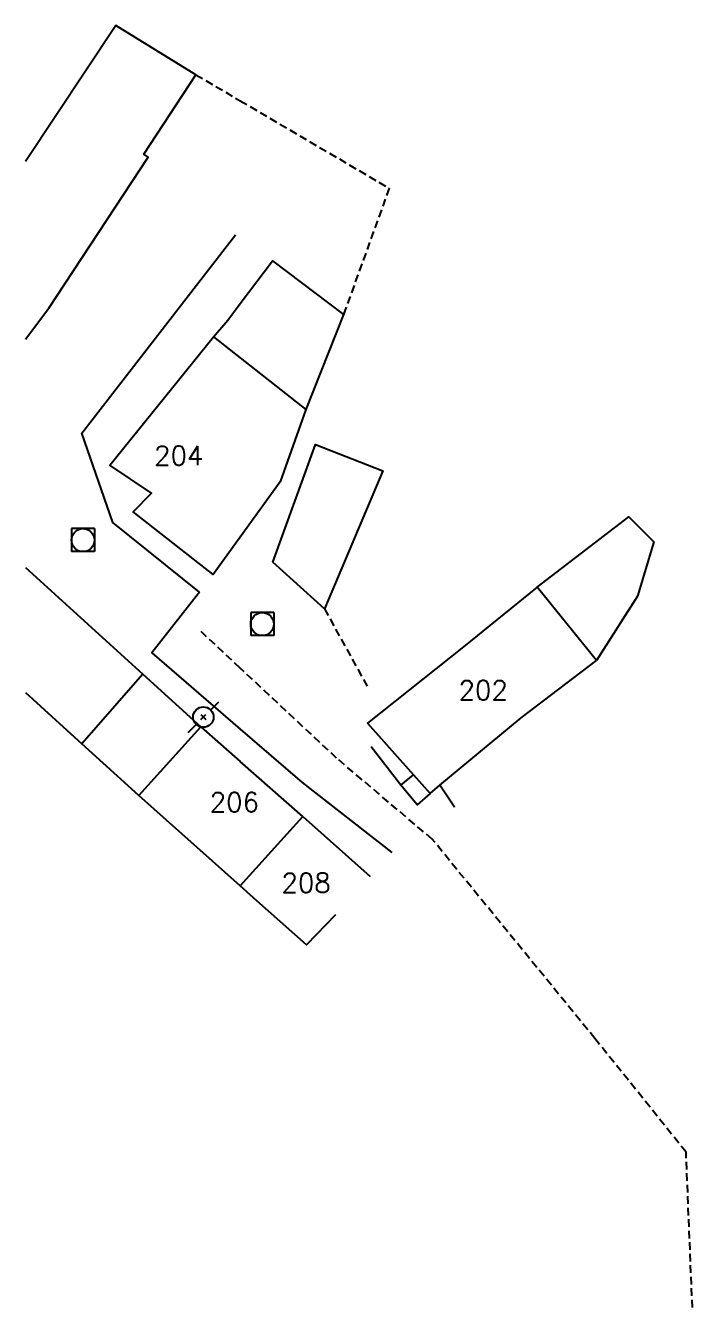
# Model space of a CAD drawing. Header units: millimetres. Extents: x 157000 to 158000, y 121000 to 122000.
# Drawn here: x 157000 to 157043.5, y 121477.7 to 121561.3 of the extents above; entities that cross this region are included whole.
import ezdxf
from ezdxf.enums import TextEntityAlignment as Align

# ---------------------------------------------------------------- set-up
doc = ezdxf.new("R2010")
doc.units = ezdxf.units.MM
doc.linetypes.add('DASHED', pattern=[0.75, 0.5, -0.25])
doc.layers.get('0').update_dxf_attribs({"linetype": 'CONTINUOUS'})
for name, color, linetype in [('W0001', 6, 'DASHED'), ('W0008', 7, 'CONTINUOUS'), ('W0017', 7, 'CONTINUOUS'), ('W0101', 7, 'CONTINUOUS'), ('W0104', 1, 'CONTINUOUS'), ('W0112', 1, 'DASHED'), ('W0420', 7, 'CONTINUOUS'), ('W0473', 7, 'CONTINUOUS'), ('W0991', 7, 'CONTINUOUS'), ('W1102', 7, 'CONTINUOUS')]:
    doc.layers.add(name, color=color, linetype=linetype)
doc.styles.get("Standard").update_dxf_attribs({"font": 'romans.shx', "width": 0.85})

# ---------------------------------------------------------------- blocks, each defined once
blk = doc.blocks.new('T473')
for p, q in [((0.500001, 0.500001), (1.000002, 1.000002)), ((-0.166667, 0.166667), (0.166667, -0.166667)), ((-0.166667, -0.166667), (0.166667, 0.166667)), ((-1.000002, -1.000002), (-0.500001, -0.500001))]:
    blk.add_line(p, q)
blk.add_ellipse((0, 0), major_axis=(0.471405, 0.471405), ratio=1, start_param=5.497787144, end_param=11.780972451)
blk = doc.blocks.new('T420')
for p, q in [((0.75, 0.75), (-0.75, 0.75)), ((-0.75, 0.75), (-0.75, -0.75)), ((0.75, 0.75), (0.75, -0.75)), ((0.75, -0.75), (-0.75, -0.75))]:
    blk.add_line(p, q)
blk.add_ellipse((0, 0), major_axis=(-0.53, 0.53), ratio=1, start_param=3.926991, end_param=10.210176)

msp = doc.modelspace()

# ---------------------------------------------------------------- linework, layer by layer
at = {"layer": 'W0001'}
for points in [[(157014, 121519.368), (157011.268, 121521.919)], [(157043.5, 121477.67), (157043.086, 121487.803), (157037.145, 121495.201), (157026.528, 121508.206), (157020.289, 121513.497), (157014, 121519.368)]]:
    msp.add_lwpolyline(points, dxfattribs=at)
at = {"layer": 'W0008'}
for points in [[(157011.338, 121524.326), (157008.234, 121520.359), (157014, 121515.387)], [(157014, 121515.387), (157018.034, 121511.909), (157023.899, 121507.335)], [(157024.469, 121511.736), (157022.55, 121514.236)], [(157027.97, 121510.289), (157027.97, 121510.289), (157027.97, 121510.289), (157027.019, 121511.725)]]:
    msp.add_lwpolyline(points, dxfattribs=at)
at = {"layer": 'W0017'}
msp.add_lwpolyline([(157011.338, 121524.326), (157005.683, 121528.864), (157003.666, 121534.685), (157013.697, 121547.63)], dxfattribs=at)
at = {"layer": 'W0101'}
for points in [[(157014, 121527.912), (157012.236, 121525.472), (157007.011, 121529.568), (157008.22, 121530.79), (157005.486, 121532.611), (157012.251, 121540.979), (157014, 121539.601)], [(157014, 121539.601), (157018.273, 121536.236), (157016.606, 121531.516), (157014, 121527.912)], [(157014, 121505.156), (157007.391, 121511.05), (157011.441, 121515.533)], [(157011.441, 121515.533), (157014, 121513.282)], [(157018.088, 121509.686), (157014, 121513.282)], [(157018.088, 121509.686), (157022.452, 121505.786), (157022.452, 121505.786)], [(157020.214, 121503.272), (157018.318, 121501.32), (157015.087, 121504.189), (157014, 121505.156)]]:
    msp.add_lwpolyline(points, dxfattribs=at)
msp.add_lwpolyline([(157037.241, 121519.865), (157033.38, 121524.652), (157028.578, 121520.758), (157022.296, 121515.768), (157025.308, 121512.405), (157026.387, 121511.198), (157027.019, 121511.725), (157032.32, 121516.114)], close=True, dxfattribs=at)
at = {"layer": 'W0104'}
for points in [[(157000, 121540.826), (157001.524, 121542.854), (157007.996, 121552.699), (157007.713, 121552.884), (157011.114, 121558.07), (157005.894, 121561.276), (157000, 121552.412)], [(157014, 121543.145), (157016.11, 121545.933), (157020.744, 121542.437), (157018.273, 121536.236)], [(157012.251, 121540.979), (157013.183, 121542.065), (157014, 121543.145)], [(157033.38, 121524.652), (157039.362, 121529.227), (157040.991, 121527.599), (157039.929, 121524.05), (157037.241, 121519.865)], [(157000, 121525.941), (157007.65, 121518.982)], [(157007.65, 121518.982), (157003.663, 121514.439)], [(157007.65, 121518.982), (157011.441, 121515.533)], [(157000, 121517.777), (157003.663, 121514.439)], [(157007.391, 121511.05), (157003.663, 121514.439)], [(157026.387, 121511.198), (157025.54, 121510.455), (157024.469, 121511.736), (157025.308, 121512.405)]]:
    msp.add_lwpolyline(points, dxfattribs=at)
msp.add_lwpolyline([(157016.132, 121526.279), (157018.905, 121533.951), (157023.307, 121532.234), (157019.5, 121523.23)], close=True, dxfattribs=at)
at = {"layer": 'W0112'}
for points in [[(157011.114, 121558.07), (157014, 121556.375)], [(157014, 121556.375), (157023.72, 121550.667), (157020.744, 121542.437)], [(157019.5, 121523.23), (157022.307, 121518.144)]]:
    msp.add_lwpolyline(points, dxfattribs=at)
at = {"layer": 'W1102'}
msp.add_lwpolyline([(157014, 121505.156), (157018.088, 121509.686)], dxfattribs=at)

# ---------------------------------------------------------------- block references
at = {"layer": 'W0420'}
msp.add_blockref('T420', (157003.74, 121527.716), dxfattribs=at)
at = {"layer": 'W0420', "rotation": 359.9999899823337}
msp.add_blockref('T420', (157015.438, 121522.239), dxfattribs=at)
at = {"layer": 'W0473'}
msp.add_blockref('T473', (157011.595, 121516.173), dxfattribs=at)

# ---------------------------------------------------------------- texts
at = {"layer": 'W0991'}
for s, p in [('204', (157009.991, 121533.226)), ('202', (157029.854, 121517.925)), ('206', (157013.62, 121510.625)), ('208', (157018.302, 121505.364))]:
    msp.add_text(s, height=1.25, dxfattribs=at).set_placement(p, align=Align.MIDDLE_CENTER)

doc.saveas('drawing.dxf')
